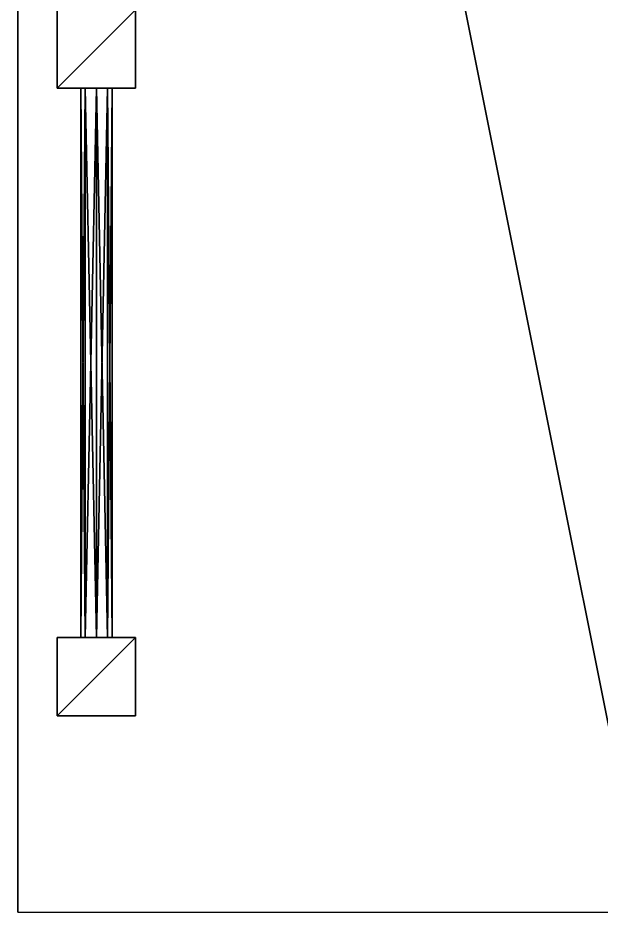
# Model space of a CAD drawing. Header units: metres. Extents: x -124 to 60, y -56 to 44.
# Drawn here: x 4 to 7.71, y -56 to -50.3 of the extents above; entities that cross this region are included whole.
import ezdxf

# ---------------------------------------------------------------- set-up
doc = ezdxf.new("R2010")
doc.units = ezdxf.units.M

msp = doc.modelspace()

# ---------------------------------------------------------------- linework, layer by layer
for points in [[(4, -56), (4, -56, 10), (4, -36, 10)], [(4, -36, 10), (4, -36), (4, -56)], [(8, -56, 10), (8, -36, 10), (4, -36, 10)], [(4, -36, 10), (4, -56, 10), (8, -56, 10)], [(4.25, -50.75, 13.5), (4.75, -50.75, 13.5), (4.75, -50.25, 13.5)], [(4.75, -50.25, 13.5), (4.25, -50.25, 13.5), (4.25, -50.75, 13.5)], [(4.25, -50.75, 13.5), (4.25, -50.25, 13.5), (4.25, -50.25, 10)], [(4.25, -50.25, 10), (4.25, -50.75, 10), (4.25, -50.75, 13.5)], [(4.75, -50.25, 13.5), (4.75, -50.75, 13.5), (4.75, -50.75, 10)], [(4.75, -50.75, 10), (4.75, -50.25, 10), (4.75, -50.25, 13.5)], [(4.75, -50.75, 13.5), (4.25, -50.75, 13.5), (4.25, -50.75, 10)], [(4.25, -50.75, 10), (4.75, -50.75, 10), (4.75, -50.75, 13.5)], [(4.42929, -50.75, 11.5707), (4.4, -50.75, 11.5), (4.4, -54.25, 11.5)], [(4.4, -54.25, 11.5), (4.42929, -54.25, 11.5707), (4.42929, -50.75, 11.5707)], [(4.4, -50.75, 11.5), (4.42929, -50.75, 11.4293), (4.42929, -54.25, 11.4293)], [(4.42929, -54.25, 11.4293), (4.4, -54.25, 11.5), (4.4, -50.75, 11.5)], [(4.42929, -50.75, 13.0707), (4.4, -50.75, 13), (4.4, -54.25, 13)], [(4.4, -54.25, 13), (4.42929, -54.25, 13.0707), (4.42929, -50.75, 13.0707)], [(4.4, -50.75, 13), (4.42929, -50.75, 12.9293), (4.42929, -54.25, 12.9293)], [(4.42929, -54.25, 12.9293), (4.4, -54.25, 13), (4.4, -50.75, 13)], [(4.5, -50.75, 11.6), (4.42929, -50.75, 11.5707), (4.42929, -54.25, 11.5707)], [(4.42929, -54.25, 11.5707), (4.5, -54.25, 11.6), (4.5, -50.75, 11.6)], [(4.42929, -50.75, 11.4293), (4.5, -50.75, 11.4), (4.5, -54.25, 11.4)], [(4.5, -54.25, 11.4), (4.42929, -54.25, 11.4293), (4.42929, -50.75, 11.4293)], [(4.5, -50.75, 13.1), (4.42929, -50.75, 13.0707), (4.42929, -54.25, 13.0707)], [(4.42929, -54.25, 13.0707), (4.5, -54.25, 13.1), (4.5, -50.75, 13.1)], [(4.42929, -50.75, 12.9293), (4.5, -50.75, 12.9), (4.5, -54.25, 12.9)], [(4.5, -54.25, 12.9), (4.42929, -54.25, 12.9293), (4.42929, -50.75, 12.9293)], [(4.5, -50.75, 11.4), (4.57071, -50.75, 11.4293), (4.57071, -54.25, 11.4293)], [(4.57071, -54.25, 11.4293), (4.5, -54.25, 11.4), (4.5, -50.75, 11.4)], [(4.57071, -50.75, 11.5707), (4.5, -50.75, 11.6), (4.5, -54.25, 11.6)], [(4.5, -54.25, 11.6), (4.57071, -54.25, 11.5707), (4.57071, -50.75, 11.5707)], [(4.5, -50.75, 12.9), (4.57071, -50.75, 12.9293), (4.57071, -54.25, 12.9293)], [(4.57071, -54.25, 12.9293), (4.5, -54.25, 12.9), (4.5, -50.75, 12.9)], [(4.57071, -50.75, 13.0707), (4.5, -50.75, 13.1), (4.5, -54.25, 13.1)], [(4.5, -54.25, 13.1), (4.57071, -54.25, 13.0707), (4.57071, -50.75, 13.0707)], [(4.57071, -50.75, 11.4293), (4.6, -50.75, 11.5), (4.6, -54.25, 11.5)], [(4.6, -54.25, 11.5), (4.57071, -54.25, 11.4293), (4.57071, -50.75, 11.4293)], [(4.6, -50.75, 11.5), (4.57071, -50.75, 11.5707), (4.57071, -54.25, 11.5707)], [(4.57071, -54.25, 11.5707), (4.6, -54.25, 11.5), (4.6, -50.75, 11.5)], [(4.57071, -50.75, 12.9293), (4.6, -50.75, 13), (4.6, -54.25, 13)], [(4.6, -54.25, 13), (4.57071, -54.25, 12.9293), (4.57071, -50.75, 12.9293)], [(4.6, -50.75, 13), (4.57071, -50.75, 13.0707), (4.57071, -54.25, 13.0707)], [(4.57071, -54.25, 13.0707), (4.6, -54.25, 13), (4.6, -50.75, 13)], [(4.25, -54.75, 13.5), (4.75, -54.75, 13.5), (4.75, -54.25, 13.5)], [(4.75, -54.25, 13.5), (4.25, -54.25, 13.5), (4.25, -54.75, 13.5)], [(4.25, -54.75, 13.5), (4.25, -54.25, 13.5), (4.25, -54.25, 10)], [(4.25, -54.25, 10), (4.25, -54.75, 10), (4.25, -54.75, 13.5)], [(4.25, -54.25, 13.5), (4.75, -54.25, 13.5), (4.75, -54.25, 10)], [(4.75, -54.25, 10), (4.25, -54.25, 10), (4.25, -54.25, 13.5)], [(4.75, -54.25, 13.5), (4.75, -54.75, 13.5), (4.75, -54.75, 10)], [(4.75, -54.75, 10), (4.75, -54.25, 10), (4.75, -54.25, 13.5)], [(4.75, -54.75, 13.5), (4.25, -54.75, 13.5), (4.25, -54.75, 10)], [(4.25, -54.75, 10), (4.75, -54.75, 10), (4.75, -54.75, 13.5)]]:
    msp.add_3dface(points)

doc.saveas('drawing.dxf')
